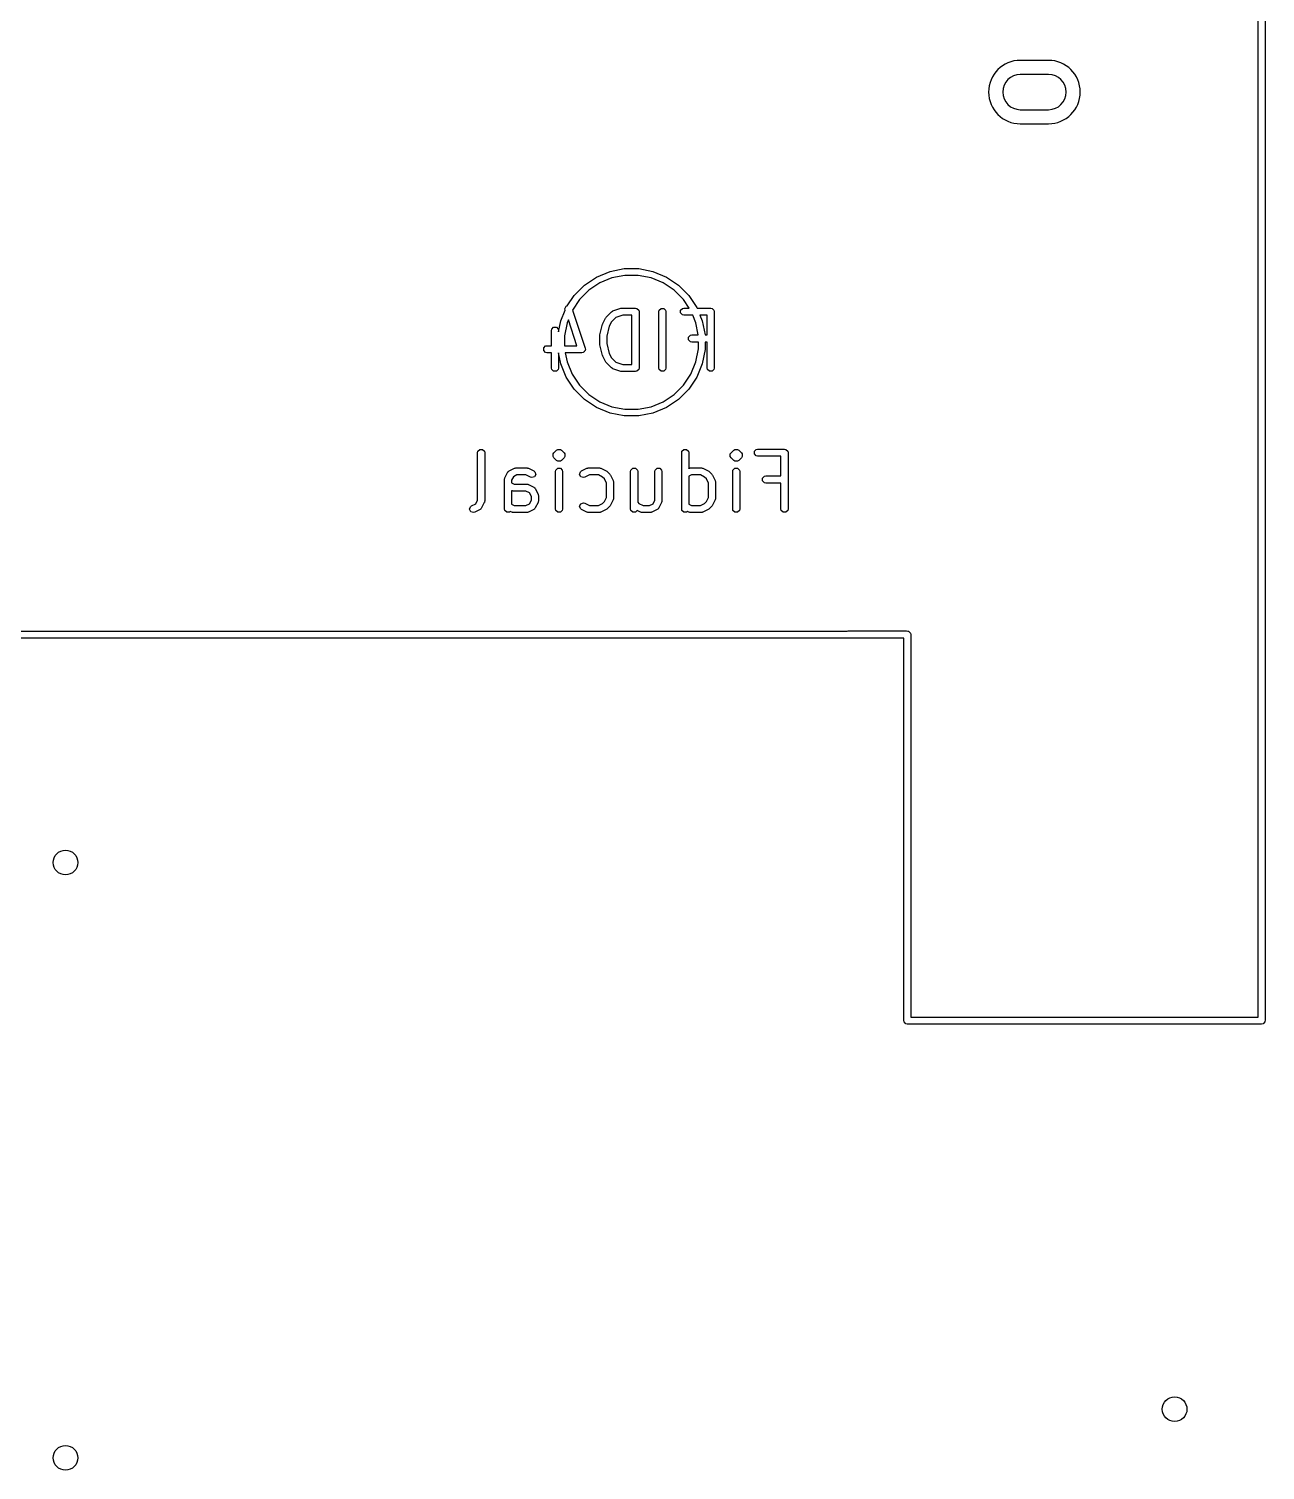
# Model space of a CAD drawing. Header units: inches. Extents: x 0.38 to 5.39, y 0.07 to 3.28.
# Drawn here: x 4.55 to 5.241, y 0.256 to 1.061 of the extents above; entities that cross this region are included whole.
import ezdxf

# ---------------------------------------------------------------- set-up
doc = ezdxf.new("R2010")
doc.units = ezdxf.units.IN
doc.header["$MEASUREMENT"] = 0
doc.layers.add('BLACK', color=250, linetype='CONTINUOUS')

msp = doc.modelspace()

# ---------------------------------------------------------------- linework, layer by layer
at = {"layer": 'BLACK', "linetype": 'CONTINUOUS'}
for p, q in [((5.23665, 0.50903), (5.23665, 1.86047)), ((5.24059, 1.86244), (5.24059, 0.50731)), ((5.11953, 1.04335), (5.10378, 1.04335)), ((5.11953, 1.03547), (5.10378, 1.03547)), ((5.10378, 1.01579), (5.11953, 1.01579)), ((5.10378, 1.00791), (5.11953, 1.00791)), ((4.87454, 0.92542), (4.88249, 0.927)), ((4.88249, 0.927), (4.8906, 0.927)), ((4.8906, 0.927), (4.89854, 0.92542)), ((4.85459, 0.91208), (4.86032, 0.91781)), ((4.86032, 0.91781), (4.86706, 0.92232)), ((4.86883, 0.919), (4.8627, 0.91491)), ((4.86706, 0.92232), (4.87454, 0.92542)), ((4.87563, 0.92182), (4.86883, 0.919)), ((4.88286, 0.92326), (4.87563, 0.92182)), ((4.89023, 0.92326), (4.88286, 0.92326)), ((4.89745, 0.92182), (4.89023, 0.92326)), ((4.90426, 0.919), (4.89745, 0.92182)), ((4.89854, 0.92542), (4.90603, 0.92232)), ((4.91039, 0.91491), (4.90426, 0.919)), ((4.90603, 0.92232), (4.91277, 0.91781)), ((4.91277, 0.91781), (4.9185, 0.91208)), ((4.85065, 0.90619), (4.85459, 0.91208)), ((4.85749, 0.9097), (4.85358, 0.90385)), ((4.8627, 0.91491), (4.85749, 0.9097)), ((4.91559, 0.9097), (4.91039, 0.91491)), ((4.91876, 0.90496), (4.91559, 0.9097)), ((4.9185, 0.91208), (4.923, 0.90535)), ((4.84698, 0.89786), (4.84945, 0.90381)), ((4.84933, 0.90463), (4.85001, 0.90598)), ((4.84943, 0.90387), (4.84933, 0.90463)), ((4.84945, 0.90381), (4.84943, 0.90387)), ((4.85001, 0.90598), (4.85065, 0.90619)), ((4.85358, 0.90385), (4.86066, 0.88261)), ((4.8724, 0.89988), (4.8754, 0.90288)), ((4.8754, 0.90288), (4.87548, 0.90294)), ((4.87548, 0.90294), (4.8755, 0.90298)), ((4.8755, 0.90298), (4.87578, 0.90313)), ((4.87578, 0.90313), (4.87604, 0.90331)), ((4.87604, 0.90331), (4.87609, 0.90331)), ((4.87609, 0.90331), (4.87617, 0.90336)), ((4.87617, 0.90336), (4.88067, 0.90486)), ((4.88067, 0.90486), (4.88098, 0.9049)), ((4.88098, 0.9049), (4.88129, 0.90496)), ((4.88129, 0.90496), (4.88879, 0.90496)), ((4.88879, 0.90496), (4.88955, 0.90481)), ((4.88955, 0.90481), (4.89061, 0.90374)), ((4.89061, 0.90374), (4.89076, 0.90299)), ((4.89076, 0.90299), (4.89076, 0.87149)), ((4.90182, 0.90299), (4.90197, 0.90374)), ((4.90182, 0.87149), (4.90182, 0.90299)), ((4.90197, 0.90374), (4.90304, 0.90481)), ((4.90304, 0.90481), (4.90454, 0.90481)), ((4.90454, 0.90481), (4.90561, 0.90374)), ((4.90561, 0.90374), (4.90576, 0.90299)), ((4.90576, 0.90299), (4.90576, 0.87149)), ((4.91397, 0.90374), (4.91504, 0.90481)), ((4.91397, 0.90224), (4.91397, 0.90374)), ((4.91504, 0.90117), (4.91397, 0.90224)), ((4.91504, 0.90481), (4.91579, 0.90496)), ((4.91579, 0.90496), (4.91876, 0.90496)), ((4.923, 0.90535), (4.92316, 0.90496)), ((4.92316, 0.90496), (4.93079, 0.90496)), ((4.93079, 0.90496), (4.93154, 0.90481)), ((4.93154, 0.90481), (4.93261, 0.90374)), ((4.93261, 0.90374), (4.93276, 0.90299)), ((4.93276, 0.90299), (4.93276, 0.87149)), ((4.84198, 0.89324), (4.84305, 0.89431)), ((4.84305, 0.89431), (4.84455, 0.89431)), ((4.84455, 0.89431), (4.84562, 0.89324)), ((4.84577, 0.89174), (4.84698, 0.89786)), ((4.85058, 0.89677), (4.84914, 0.88954)), ((4.85125, 0.8984), (4.85058, 0.89677)), ((4.85607, 0.88396), (4.85125, 0.8984)), ((4.86889, 0.88997), (4.87039, 0.89597)), ((4.87039, 0.89597), (4.87048, 0.89616)), ((4.87048, 0.89616), (4.87053, 0.89637)), ((4.87053, 0.89637), (4.87203, 0.89937)), ((4.87203, 0.89937), (4.87223, 0.89962)), ((4.87223, 0.89962), (4.8724, 0.89988)), ((4.87415, 0.8948), (4.87276, 0.88925)), ((4.87541, 0.89732), (4.87415, 0.8948)), ((4.87786, 0.89977), (4.87541, 0.89732)), ((4.88161, 0.90102), (4.87786, 0.89977)), ((4.88682, 0.90102), (4.88161, 0.90102)), ((4.88682, 0.87346), (4.88682, 0.90102)), ((4.91579, 0.90102), (4.91504, 0.90117)), ((4.92075, 0.90102), (4.91579, 0.90102)), ((4.92251, 0.89677), (4.92075, 0.90102)), ((4.92386, 0.88996), (4.92251, 0.89677)), ((4.92882, 0.90102), (4.92479, 0.90102)), ((4.92479, 0.90102), (4.9261, 0.89786)), ((4.9261, 0.89786), (4.92767, 0.88996)), ((4.92882, 0.88996), (4.92882, 0.90102)), ((4.84183, 0.89249), (4.84198, 0.89324)), ((4.84183, 0.88396), (4.84183, 0.89249)), ((4.84562, 0.89324), (4.84577, 0.89249)), ((4.84577, 0.89249), (4.84577, 0.89174)), ((4.84914, 0.88954), (4.84914, 0.88396)), ((4.86883, 0.88949), (4.86887, 0.88973)), ((4.86883, 0.88499), (4.86883, 0.88949)), ((4.86887, 0.88973), (4.86889, 0.88997)), ((4.87276, 0.88925), (4.87276, 0.88523)), ((4.91847, 0.88874), (4.91954, 0.88981)), ((4.91847, 0.88724), (4.91847, 0.88874)), ((4.91954, 0.88617), (4.91847, 0.88724)), ((4.91954, 0.88981), (4.92029, 0.88996)), ((4.92029, 0.88602), (4.91954, 0.88617)), ((4.92029, 0.88996), (4.92386, 0.88996)), ((4.92394, 0.88602), (4.92029, 0.88602)), ((4.92394, 0.88217), (4.92394, 0.88602)), ((4.92767, 0.88996), (4.92882, 0.88996)), ((4.92882, 0.88602), (4.92768, 0.88602)), ((4.92768, 0.88602), (4.92768, 0.88181)), ((4.92882, 0.87149), (4.92882, 0.88602)), ((4.83748, 0.88274), (4.83855, 0.88381)), ((4.83748, 0.88124), (4.83748, 0.88274)), ((4.83855, 0.88017), (4.83748, 0.88124)), ((4.83855, 0.88381), (4.8393, 0.88396)), ((4.8393, 0.88002), (4.83855, 0.88017)), ((4.8393, 0.88396), (4.84183, 0.88396)), ((4.84183, 0.88002), (4.8393, 0.88002)), ((4.84183, 0.87149), (4.84183, 0.88002)), ((4.84698, 0.87386), (4.84577, 0.87998)), ((4.84577, 0.87998), (4.84577, 0.87149)), ((4.84914, 0.88396), (4.85607, 0.88396)), ((4.8588, 0.88002), (4.84957, 0.88002)), ((4.84957, 0.88002), (4.85058, 0.87495)), ((4.85955, 0.88017), (4.8588, 0.88002)), ((4.85978, 0.8804), (4.85955, 0.88017)), ((4.86009, 0.8805), (4.85978, 0.8804)), ((4.86029, 0.88091), (4.86009, 0.8805)), ((4.86062, 0.88124), (4.86029, 0.88091)), ((4.86076, 0.88185), (4.86062, 0.88156)), ((4.86062, 0.88156), (4.86062, 0.88124)), ((4.86066, 0.88261), (4.86076, 0.88185)), ((4.86887, 0.88475), (4.86883, 0.88499)), ((4.86889, 0.88451), (4.86887, 0.88475)), ((4.87039, 0.87851), (4.86889, 0.88451)), ((4.87048, 0.87832), (4.87039, 0.87851)), ((4.87053, 0.87811), (4.87048, 0.87832)), ((4.87203, 0.87511), (4.87053, 0.87811)), ((4.87276, 0.88523), (4.87415, 0.87968)), ((4.87415, 0.87968), (4.87541, 0.87716)), ((4.92251, 0.87495), (4.92394, 0.88217)), ((4.92768, 0.88181), (4.9261, 0.87386)), ((4.84198, 0.87074), (4.84183, 0.87149)), ((4.84305, 0.86967), (4.84198, 0.87074)), ((4.84455, 0.86967), (4.84305, 0.86967)), ((4.84562, 0.87074), (4.84455, 0.86967)), ((4.84577, 0.87149), (4.84562, 0.87074)), ((4.85009, 0.86637), (4.84698, 0.87386)), ((4.85058, 0.87495), (4.8534, 0.86814)), ((4.87223, 0.87486), (4.87203, 0.87511)), ((4.8724, 0.8746), (4.87223, 0.87486)), ((4.8754, 0.8716), (4.8724, 0.8746)), ((4.87548, 0.87155), (4.8754, 0.8716)), ((4.87541, 0.87716), (4.87786, 0.87471)), ((4.8755, 0.8715), (4.87548, 0.87155)), ((4.87578, 0.87135), (4.8755, 0.8715)), ((4.87604, 0.87117), (4.87578, 0.87135)), ((4.87609, 0.87117), (4.87604, 0.87117)), ((4.87617, 0.87112), (4.87609, 0.87117)), ((4.88067, 0.86962), (4.87617, 0.87112)), ((4.87786, 0.87471), (4.88161, 0.87346)), ((4.88098, 0.86959), (4.88067, 0.86962)), ((4.88129, 0.86952), (4.88098, 0.86959)), ((4.88879, 0.86952), (4.88129, 0.86952)), ((4.88161, 0.87346), (4.88682, 0.87346)), ((4.88955, 0.86967), (4.88879, 0.86952)), ((4.89061, 0.87074), (4.88955, 0.86967)), ((4.89076, 0.87149), (4.89061, 0.87074)), ((4.90197, 0.87074), (4.90182, 0.87149)), ((4.90304, 0.86967), (4.90197, 0.87074)), ((4.90454, 0.86967), (4.90304, 0.86967)), ((4.90561, 0.87074), (4.90454, 0.86967)), ((4.90576, 0.87149), (4.90561, 0.87074)), ((4.91969, 0.86814), (4.92251, 0.87495)), ((4.9261, 0.87386), (4.923, 0.86637)), ((4.92897, 0.87074), (4.92882, 0.87149)), ((4.93003, 0.86967), (4.92897, 0.87074)), ((4.93154, 0.86967), (4.93003, 0.86967)), ((4.93261, 0.87074), (4.93154, 0.86967)), ((4.93276, 0.87149), (4.93261, 0.87074)), ((4.85459, 0.85963), (4.85009, 0.86637)), ((4.8534, 0.86814), (4.85749, 0.86202)), ((4.85749, 0.86202), (4.8627, 0.85681)), ((4.91039, 0.85681), (4.91559, 0.86202)), ((4.91559, 0.86202), (4.91969, 0.86814)), ((4.923, 0.86637), (4.9185, 0.85963)), ((4.86032, 0.8539), (4.85459, 0.85963)), ((4.86706, 0.8494), (4.86032, 0.8539)), ((4.8627, 0.85681), (4.86883, 0.85271)), ((4.90426, 0.85271), (4.91039, 0.85681)), ((4.91277, 0.8539), (4.90603, 0.8494)), ((4.9185, 0.85963), (4.91277, 0.8539)), ((4.87454, 0.8463), (4.86706, 0.8494)), ((4.86883, 0.85271), (4.87563, 0.84989)), ((4.88249, 0.84472), (4.87454, 0.8463)), ((4.87563, 0.84989), (4.88286, 0.84846)), ((4.88286, 0.84846), (4.89023, 0.84846)), ((4.89023, 0.84846), (4.89745, 0.84989)), ((4.89854, 0.8463), (4.8906, 0.84472)), ((4.89745, 0.84989), (4.90426, 0.85271)), ((4.90603, 0.8494), (4.89854, 0.8463)), ((4.8906, 0.84472), (4.88249, 0.84472)), ((4.80059, 0.82425), (4.80074, 0.825)), ((4.80059, 0.79772), (4.80059, 0.82425)), ((4.80074, 0.825), (4.8018, 0.82607)), ((4.8018, 0.82607), (4.80331, 0.82607)), ((4.80331, 0.82607), (4.80437, 0.825)), ((4.80437, 0.825), (4.80452, 0.82425)), ((4.80452, 0.82425), (4.80452, 0.79725)), ((4.84273, 0.8235), (4.84316, 0.82414)), ((4.84273, 0.822), (4.84273, 0.8235)), ((4.84273, 0.8235), (4.84273, 0.8235)), ((4.84316, 0.82136), (4.84273, 0.822)), ((4.84316, 0.82414), (4.84466, 0.82564)), ((4.84466, 0.81986), (4.84316, 0.82136)), ((4.84466, 0.82564), (4.8453, 0.82607)), ((4.8453, 0.82607), (4.8468, 0.82607)), ((4.8468, 0.82607), (4.84744, 0.82564)), ((4.84744, 0.82564), (4.84894, 0.82414)), ((4.84894, 0.82136), (4.84744, 0.81986)), ((4.84894, 0.82414), (4.84937, 0.8235)), ((4.84937, 0.822), (4.84894, 0.82136)), ((4.84937, 0.8235), (4.84937, 0.8235)), ((4.84937, 0.8235), (4.84937, 0.82275)), ((4.84937, 0.82275), (4.84937, 0.822)), ((4.84937, 0.822), (4.84937, 0.822)), ((4.91457, 0.82425), (4.91472, 0.825)), ((4.91457, 0.79275), (4.91457, 0.82425)), ((4.91472, 0.825), (4.91579, 0.82607)), ((4.91579, 0.82607), (4.91729, 0.82607)), ((4.91729, 0.82607), (4.91836, 0.825)), ((4.91836, 0.825), (4.91851, 0.82425)), ((4.91851, 0.82425), (4.91851, 0.81543)), ((4.94172, 0.8235), (4.94214, 0.82414)), ((4.94172, 0.822), (4.94172, 0.8235)), ((4.94172, 0.8235), (4.94172, 0.8235)), ((4.94214, 0.82136), (4.94172, 0.822)), ((4.94214, 0.82414), (4.94364, 0.82564)), ((4.94364, 0.81986), (4.94214, 0.82136)), ((4.94364, 0.82564), (4.94428, 0.82607)), ((4.94428, 0.82607), (4.94579, 0.82607)), ((4.94579, 0.82607), (4.94643, 0.82564)), ((4.94643, 0.82564), (4.94793, 0.82414)), ((4.94793, 0.82136), (4.94643, 0.81986)), ((4.94793, 0.82414), (4.94835, 0.8235)), ((4.94835, 0.822), (4.94793, 0.82136)), ((4.94835, 0.8235), (4.94835, 0.8235)), ((4.94835, 0.8235), (4.94835, 0.82275)), ((4.94835, 0.82275), (4.94835, 0.822)), ((4.94835, 0.822), (4.94835, 0.822)), ((4.95522, 0.825), (4.95628, 0.82607)), ((4.95522, 0.82349), (4.95522, 0.825)), ((4.95628, 0.82243), (4.95522, 0.82349)), ((4.95628, 0.82607), (4.95703, 0.82622)), ((4.95703, 0.82228), (4.95628, 0.82243)), ((4.95703, 0.82622), (4.97203, 0.82622)), ((4.97006, 0.82228), (4.95703, 0.82228)), ((4.97006, 0.81122), (4.97006, 0.82228)), ((4.97203, 0.82622), (4.97279, 0.82607)), ((4.97279, 0.82607), (4.97385, 0.825)), ((4.97385, 0.825), (4.974, 0.82425)), ((4.974, 0.82425), (4.974, 0.79275)), ((4.81579, 0.81013), (4.81729, 0.81313)), ((4.81729, 0.81313), (4.81753, 0.81344)), ((4.81753, 0.81344), (4.81756, 0.81354)), ((4.81756, 0.81354), (4.81768, 0.81363)), ((4.81768, 0.81363), (4.81776, 0.81374)), ((4.81776, 0.81374), (4.81786, 0.81377)), ((4.81786, 0.81377), (4.81817, 0.81401)), ((4.81817, 0.81401), (4.82117, 0.81551)), ((4.82117, 0.81551), (4.82127, 0.81554)), ((4.82127, 0.81554), (4.8213, 0.81557)), ((4.8213, 0.81557), (4.82161, 0.81563)), ((4.82161, 0.81563), (4.82191, 0.81571)), ((4.82191, 0.81571), (4.82195, 0.8157)), ((4.82195, 0.8157), (4.82205, 0.81572)), ((4.82205, 0.81572), (4.82805, 0.81572)), ((4.82805, 0.81572), (4.82815, 0.8157)), ((4.82815, 0.8157), (4.82819, 0.81571)), ((4.82819, 0.81571), (4.82849, 0.81563)), ((4.82849, 0.81563), (4.8288, 0.81557)), ((4.8288, 0.81557), (4.82884, 0.81554)), ((4.82884, 0.81554), (4.82893, 0.81551)), ((4.82893, 0.81551), (4.83193, 0.81401)), ((4.83193, 0.81401), (4.83254, 0.81354)), ((4.83254, 0.81354), (4.83301, 0.81211)), ((4.84408, 0.81375), (4.84423, 0.8145)), ((4.84408, 0.79275), (4.84408, 0.81375)), ((4.84423, 0.8145), (4.8453, 0.81557)), ((4.8453, 0.81943), (4.84466, 0.81986)), ((4.8468, 0.81943), (4.8453, 0.81943)), ((4.8453, 0.81943), (4.8453, 0.81943)), ((4.8453, 0.81557), (4.8468, 0.81557)), ((4.84744, 0.81986), (4.8468, 0.81943)), ((4.8468, 0.81557), (4.84787, 0.8145)), ((4.84787, 0.8145), (4.84802, 0.81375)), ((4.84802, 0.81375), (4.84802, 0.79275)), ((4.85758, 0.81211), (4.85806, 0.81354)), ((4.85806, 0.81354), (4.85867, 0.81401)), ((4.85867, 0.81401), (4.86167, 0.81551)), ((4.86167, 0.81551), (4.86176, 0.81554)), ((4.86176, 0.81554), (4.86179, 0.81557)), ((4.86179, 0.81557), (4.8621, 0.81563)), ((4.8621, 0.81563), (4.86241, 0.81571)), ((4.86241, 0.81571), (4.86245, 0.8157)), ((4.86245, 0.8157), (4.86255, 0.81572)), ((4.86255, 0.81572), (4.86855, 0.81572)), ((4.86855, 0.81572), (4.86864, 0.8157)), ((4.86864, 0.8157), (4.86869, 0.81571)), ((4.86869, 0.81571), (4.86899, 0.81563)), ((4.86899, 0.81563), (4.8693, 0.81557)), ((4.8693, 0.81557), (4.86933, 0.81554)), ((4.86933, 0.81554), (4.86943, 0.81551)), ((4.86943, 0.81551), (4.87243, 0.81401)), ((4.87243, 0.81401), (4.87267, 0.81382)), ((4.87267, 0.81382), (4.87294, 0.81364)), ((4.87294, 0.81364), (4.87444, 0.81214)), ((4.88607, 0.81375), (4.88622, 0.8145)), ((4.88607, 0.79275), (4.88607, 0.81375)), ((4.88622, 0.8145), (4.88729, 0.81557)), ((4.88729, 0.81557), (4.8888, 0.81557)), ((4.8888, 0.81557), (4.88986, 0.8145)), ((4.88986, 0.8145), (4.89001, 0.81375)), ((4.89001, 0.81375), (4.89001, 0.79657)), ((4.89957, 0.81375), (4.89972, 0.8145)), ((4.89957, 0.79772), (4.89957, 0.81375)), ((4.89972, 0.8145), (4.90079, 0.81557)), ((4.90079, 0.81557), (4.90229, 0.81557)), ((4.90229, 0.81557), (4.90336, 0.8145)), ((4.90336, 0.8145), (4.90351, 0.81375)), ((4.90351, 0.81375), (4.90351, 0.79725)), ((4.91851, 0.81543), (4.91866, 0.81551)), ((4.91866, 0.81551), (4.91875, 0.81554)), ((4.91875, 0.81554), (4.91879, 0.81557)), ((4.91879, 0.81557), (4.9191, 0.81563)), ((4.9191, 0.81563), (4.9194, 0.81571)), ((4.9194, 0.81571), (4.91944, 0.8157)), ((4.91944, 0.8157), (4.91954, 0.81572)), ((4.91954, 0.81572), (4.92554, 0.81572)), ((4.92554, 0.81572), (4.92564, 0.8157)), ((4.92564, 0.8157), (4.92568, 0.81571)), ((4.92568, 0.81571), (4.92598, 0.81563)), ((4.92598, 0.81563), (4.92629, 0.81557)), ((4.92629, 0.81557), (4.92632, 0.81554)), ((4.92632, 0.81554), (4.92642, 0.81551)), ((4.92642, 0.81551), (4.92942, 0.81401)), ((4.92942, 0.81401), (4.92967, 0.81382)), ((4.92967, 0.81382), (4.92993, 0.81364)), ((4.92993, 0.81364), (4.93143, 0.81214)), ((4.94307, 0.81375), (4.94322, 0.8145)), ((4.94307, 0.79275), (4.94307, 0.81375)), ((4.94322, 0.8145), (4.94428, 0.81557)), ((4.94428, 0.81943), (4.94364, 0.81986)), ((4.94579, 0.81943), (4.94428, 0.81943)), ((4.94428, 0.81943), (4.94428, 0.81943)), ((4.94428, 0.81557), (4.94579, 0.81557)), ((4.94643, 0.81986), (4.94579, 0.81943)), ((4.94579, 0.81557), (4.94685, 0.8145)), ((4.94685, 0.8145), (4.947, 0.81375)), ((4.947, 0.81375), (4.947, 0.79275)), ((4.81558, 0.80925), (4.8156, 0.80935)), ((4.81558, 0.79275), (4.81558, 0.80925)), ((4.81559, 0.80939), (4.81567, 0.80969)), ((4.8156, 0.80935), (4.81559, 0.80939)), ((4.81567, 0.80969), (4.81573, 0.81)), ((4.81573, 0.81), (4.81577, 0.81004)), ((4.81577, 0.81004), (4.81579, 0.81013)), ((4.82052, 0.81078), (4.81952, 0.80879)), ((4.81952, 0.80879), (4.81952, 0.80747)), ((4.81952, 0.80747), (4.82102, 0.80672)), ((4.82252, 0.81178), (4.82052, 0.81078)), ((4.82102, 0.80672), (4.82805, 0.80672)), ((4.82759, 0.81178), (4.82252, 0.81178)), ((4.83017, 0.81049), (4.82759, 0.81178)), ((4.82805, 0.80672), (4.82815, 0.8067)), ((4.82815, 0.8067), (4.82819, 0.80671)), ((4.82819, 0.80671), (4.82849, 0.80663)), ((4.82849, 0.80663), (4.8288, 0.80657)), ((4.8288, 0.80657), (4.82884, 0.80654)), ((4.82884, 0.80654), (4.82893, 0.80651)), ((4.82893, 0.80651), (4.83193, 0.80501)), ((4.83091, 0.81029), (4.83017, 0.81049)), ((4.83234, 0.81076), (4.83091, 0.81029)), ((4.83193, 0.80501), (4.83224, 0.80477)), ((4.83301, 0.81211), (4.83234, 0.81076)), ((4.85826, 0.81076), (4.85758, 0.81211)), ((4.85969, 0.81029), (4.85826, 0.81076)), ((4.86043, 0.81049), (4.85969, 0.81029)), ((4.86301, 0.81178), (4.86043, 0.81049)), ((4.86808, 0.81178), (4.86301, 0.81178)), ((4.87038, 0.81063), (4.86808, 0.81178)), ((4.87143, 0.80958), (4.87038, 0.81063)), ((4.87258, 0.80729), (4.87143, 0.80958)), ((4.87258, 0.79922), (4.87258, 0.80729)), ((4.87444, 0.81214), (4.87461, 0.81188)), ((4.87461, 0.81188), (4.87481, 0.81163)), ((4.87481, 0.81163), (4.87631, 0.80863)), ((4.87631, 0.80863), (4.87633, 0.80854)), ((4.87633, 0.80854), (4.87636, 0.8085)), ((4.87636, 0.8085), (4.87643, 0.80819)), ((4.87643, 0.80819), (4.87651, 0.80789)), ((4.87651, 0.80789), (4.87649, 0.80785)), ((4.87649, 0.80785), (4.87651, 0.80775)), ((4.87651, 0.80775), (4.87651, 0.79875)), ((4.92, 0.81178), (4.91851, 0.81103)), ((4.91851, 0.81103), (4.91851, 0.79547)), ((4.92507, 0.81178), (4.92, 0.81178)), ((4.92737, 0.81063), (4.92507, 0.81178)), ((4.92842, 0.80958), (4.92737, 0.81063)), ((4.92957, 0.80729), (4.92842, 0.80958)), ((4.92957, 0.79922), (4.92957, 0.80729)), ((4.93143, 0.81214), (4.93161, 0.81188)), ((4.93161, 0.81188), (4.9318, 0.81163)), ((4.9318, 0.81163), (4.9333, 0.80863)), ((4.9333, 0.80863), (4.93332, 0.80854)), ((4.93332, 0.80854), (4.93336, 0.8085)), ((4.93336, 0.8085), (4.93342, 0.80819)), ((4.93342, 0.80819), (4.9335, 0.80789)), ((4.9335, 0.80789), (4.93349, 0.80785)), ((4.93349, 0.80785), (4.93351, 0.80775)), ((4.93351, 0.80775), (4.93351, 0.79875)), ((4.95972, 0.81), (4.96078, 0.81107)), ((4.95972, 0.8085), (4.95972, 0.81)), ((4.96078, 0.80743), (4.95972, 0.8085)), ((4.96078, 0.81107), (4.96153, 0.81122)), ((4.96153, 0.80728), (4.96078, 0.80743)), ((4.96153, 0.81122), (4.97006, 0.81122)), ((4.97006, 0.80728), (4.96153, 0.80728)), ((4.97006, 0.79275), (4.97006, 0.80728)), ((4.79959, 0.79572), (4.80059, 0.79772)), ((4.80452, 0.79711), (4.80443, 0.79681)), ((4.80452, 0.79725), (4.8045, 0.79715)), ((4.8045, 0.79715), (4.80452, 0.79711)), ((4.81967, 0.80299), (4.81952, 0.80307)), ((4.81952, 0.80307), (4.81952, 0.79547)), ((4.81977, 0.80296), (4.81967, 0.80299)), ((4.8198, 0.80293), (4.81977, 0.80296)), ((4.82011, 0.80287), (4.8198, 0.80293)), ((4.82041, 0.80279), (4.82011, 0.80287)), ((4.82045, 0.8028), (4.82041, 0.80279)), ((4.82055, 0.80278), (4.82045, 0.8028)), ((4.82759, 0.80278), (4.82055, 0.80278)), ((4.82958, 0.80178), (4.82759, 0.80278)), ((4.83058, 0.79979), (4.82958, 0.80178)), ((4.82958, 0.79572), (4.83058, 0.79772)), ((4.83058, 0.79772), (4.83058, 0.79979)), ((4.83224, 0.80477), (4.83234, 0.80474)), ((4.83234, 0.80474), (4.83243, 0.80463)), ((4.83243, 0.80463), (4.83254, 0.80454)), ((4.83254, 0.80454), (4.83257, 0.80444)), ((4.83257, 0.80444), (4.83281, 0.80413)), ((4.83281, 0.80413), (4.83431, 0.80113)), ((4.83431, 0.80113), (4.83434, 0.80104)), ((4.83434, 0.80104), (4.83437, 0.801)), ((4.83437, 0.801), (4.83443, 0.8007)), ((4.83443, 0.8007), (4.83451, 0.80039)), ((4.83451, 0.79711), (4.83443, 0.79681)), ((4.83451, 0.80039), (4.8345, 0.80035)), ((4.8345, 0.80035), (4.83452, 0.80025)), ((4.83452, 0.79725), (4.8345, 0.79715)), ((4.8345, 0.79715), (4.83451, 0.79711)), ((4.83452, 0.80025), (4.83452, 0.79725)), ((4.87143, 0.79692), (4.87258, 0.79922)), ((4.87631, 0.79787), (4.87481, 0.79487)), ((4.87633, 0.79797), (4.87631, 0.79787)), ((4.87636, 0.798), (4.87633, 0.79797)), ((4.87643, 0.79831), (4.87636, 0.798)), ((4.87651, 0.79861), (4.87643, 0.79831)), ((4.87651, 0.79875), (4.87649, 0.79865)), ((4.87649, 0.79865), (4.87651, 0.79861)), ((4.89857, 0.79572), (4.89957, 0.79772)), ((4.9035, 0.79711), (4.90342, 0.79681)), ((4.90351, 0.79725), (4.90349, 0.79715)), ((4.90349, 0.79715), (4.9035, 0.79711)), ((4.92842, 0.79692), (4.92957, 0.79922)), ((4.9333, 0.79787), (4.9318, 0.79487)), ((4.93332, 0.79797), (4.9333, 0.79787)), ((4.93336, 0.798), (4.93332, 0.79797)), ((4.93342, 0.79831), (4.93336, 0.798)), ((4.9335, 0.79861), (4.93342, 0.79831)), ((4.93351, 0.79875), (4.93349, 0.79865)), ((4.93349, 0.79865), (4.9335, 0.79861)), ((4.79609, 0.79261), (4.79657, 0.79404)), ((4.79676, 0.79127), (4.79609, 0.79261)), ((4.79657, 0.79404), (4.79717, 0.79451)), ((4.79819, 0.79079), (4.79676, 0.79127)), ((4.79717, 0.79451), (4.79959, 0.79572)), ((4.79893, 0.79099), (4.79819, 0.79079)), ((4.80193, 0.79249), (4.79893, 0.79099)), ((4.80224, 0.79273), (4.80193, 0.79249)), ((4.80234, 0.79276), (4.80224, 0.79273)), ((4.80243, 0.79288), (4.80234, 0.79276)), ((4.80254, 0.79296), (4.80243, 0.79288)), ((4.80257, 0.79306), (4.80254, 0.79296)), ((4.80281, 0.79337), (4.80257, 0.79306)), ((4.80431, 0.79637), (4.80281, 0.79337)), ((4.80434, 0.79647), (4.80431, 0.79637)), ((4.80437, 0.7965), (4.80434, 0.79647)), ((4.80443, 0.79681), (4.80437, 0.7965)), ((4.81573, 0.792), (4.81558, 0.79275)), ((4.8168, 0.79093), (4.81573, 0.792)), ((4.81831, 0.79093), (4.8168, 0.79093)), ((4.8188, 0.79143), (4.81831, 0.79093)), ((4.81967, 0.79099), (4.8188, 0.79143)), ((4.81952, 0.79547), (4.82102, 0.79472)), ((4.81977, 0.79097), (4.81967, 0.79099)), ((4.8198, 0.79093), (4.81977, 0.79097)), ((4.82011, 0.79087), (4.8198, 0.79093)), ((4.82041, 0.79079), (4.82011, 0.79087)), ((4.82045, 0.7908), (4.82041, 0.79079)), ((4.82055, 0.79078), (4.82045, 0.7908)), ((4.82805, 0.79078), (4.82055, 0.79078)), ((4.82102, 0.79472), (4.82759, 0.79472)), ((4.82759, 0.79472), (4.82958, 0.79572)), ((4.82815, 0.7908), (4.82805, 0.79078)), ((4.82819, 0.79079), (4.82815, 0.7908)), ((4.82849, 0.79087), (4.82819, 0.79079)), ((4.8288, 0.79093), (4.82849, 0.79087)), ((4.82884, 0.79097), (4.8288, 0.79093)), ((4.82893, 0.79099), (4.82884, 0.79097)), ((4.83193, 0.79249), (4.82893, 0.79099)), ((4.83224, 0.79273), (4.83193, 0.79249)), ((4.83234, 0.79276), (4.83224, 0.79273)), ((4.83243, 0.79288), (4.83234, 0.79276)), ((4.83254, 0.79296), (4.83243, 0.79288)), ((4.83257, 0.79306), (4.83254, 0.79296)), ((4.83281, 0.79337), (4.83257, 0.79306)), ((4.83431, 0.79637), (4.83281, 0.79337)), ((4.83434, 0.79647), (4.83431, 0.79637)), ((4.83437, 0.7965), (4.83434, 0.79647)), ((4.83443, 0.79681), (4.83437, 0.7965)), ((4.84423, 0.792), (4.84408, 0.79275)), ((4.8453, 0.79093), (4.84423, 0.792)), ((4.8468, 0.79093), (4.8453, 0.79093)), ((4.84787, 0.792), (4.8468, 0.79093)), ((4.84802, 0.79275), (4.84787, 0.792)), ((4.85758, 0.79439), (4.85826, 0.79574)), ((4.85806, 0.79296), (4.85758, 0.79439)), ((4.85867, 0.79249), (4.85806, 0.79296)), ((4.85826, 0.79574), (4.85969, 0.79622)), ((4.86167, 0.79099), (4.85867, 0.79249)), ((4.85969, 0.79622), (4.86043, 0.79601)), ((4.86043, 0.79601), (4.86301, 0.79472)), ((4.86176, 0.79097), (4.86167, 0.79099)), ((4.86179, 0.79093), (4.86176, 0.79097)), ((4.8621, 0.79087), (4.86179, 0.79093)), ((4.86241, 0.79079), (4.8621, 0.79087)), ((4.86245, 0.7908), (4.86241, 0.79079)), ((4.86255, 0.79078), (4.86245, 0.7908)), ((4.86855, 0.79078), (4.86255, 0.79078)), ((4.86301, 0.79472), (4.86808, 0.79472)), ((4.86808, 0.79472), (4.87038, 0.79587)), ((4.86864, 0.7908), (4.86855, 0.79078)), ((4.86869, 0.79079), (4.86864, 0.7908)), ((4.86899, 0.79087), (4.86869, 0.79079)), ((4.8693, 0.79093), (4.86899, 0.79087)), ((4.86933, 0.79097), (4.8693, 0.79093)), ((4.86943, 0.79099), (4.86933, 0.79097)), ((4.87243, 0.79249), (4.86943, 0.79099)), ((4.87038, 0.79587), (4.87143, 0.79692)), ((4.87267, 0.79268), (4.87243, 0.79249)), ((4.87294, 0.79286), (4.87267, 0.79268)), ((4.87444, 0.79436), (4.87294, 0.79286)), ((4.87461, 0.79462), (4.87444, 0.79436)), ((4.87481, 0.79487), (4.87461, 0.79462)), ((4.88622, 0.792), (4.88607, 0.79275)), ((4.88729, 0.79093), (4.88622, 0.792)), ((4.8888, 0.79093), (4.88729, 0.79093)), ((4.88979, 0.79193), (4.8888, 0.79093)), ((4.89166, 0.79099), (4.88979, 0.79193)), ((4.89001, 0.79657), (4.89071, 0.79587)), ((4.89071, 0.79587), (4.89301, 0.79472)), ((4.89176, 0.79097), (4.89166, 0.79099)), ((4.89179, 0.79093), (4.89176, 0.79097)), ((4.8921, 0.79087), (4.89179, 0.79093)), ((4.8924, 0.79079), (4.8921, 0.79087)), ((4.89245, 0.7908), (4.8924, 0.79079)), ((4.89254, 0.79078), (4.89245, 0.7908)), ((4.89704, 0.79078), (4.89254, 0.79078)), ((4.89301, 0.79472), (4.89658, 0.79472)), ((4.89658, 0.79472), (4.89857, 0.79572)), ((4.89714, 0.7908), (4.89704, 0.79078)), ((4.89718, 0.79079), (4.89714, 0.7908)), ((4.89749, 0.79087), (4.89718, 0.79079)), ((4.8978, 0.79093), (4.89749, 0.79087)), ((4.89783, 0.79097), (4.8978, 0.79093)), ((4.89792, 0.79099), (4.89783, 0.79097)), ((4.90092, 0.79249), (4.89792, 0.79099)), ((4.90123, 0.79273), (4.90092, 0.79249)), ((4.90133, 0.79276), (4.90123, 0.79273)), ((4.90142, 0.79288), (4.90133, 0.79276)), ((4.90153, 0.79296), (4.90142, 0.79288)), ((4.90156, 0.79306), (4.90153, 0.79296)), ((4.9018, 0.79337), (4.90156, 0.79306)), ((4.9033, 0.79637), (4.9018, 0.79337)), ((4.90333, 0.79647), (4.9033, 0.79637)), ((4.90336, 0.7965), (4.90333, 0.79647)), ((4.90342, 0.79681), (4.90336, 0.7965)), ((4.91472, 0.792), (4.91457, 0.79275)), ((4.91579, 0.79093), (4.91472, 0.792)), ((4.91729, 0.79093), (4.91579, 0.79093)), ((4.91779, 0.79143), (4.91729, 0.79093)), ((4.91866, 0.79099), (4.91779, 0.79143)), ((4.91851, 0.79547), (4.92, 0.79472)), ((4.91875, 0.79097), (4.91866, 0.79099)), ((4.91879, 0.79093), (4.91875, 0.79097)), ((4.9191, 0.79087), (4.91879, 0.79093)), ((4.9194, 0.79079), (4.9191, 0.79087)), ((4.91944, 0.7908), (4.9194, 0.79079)), ((4.91954, 0.79078), (4.91944, 0.7908)), ((4.92554, 0.79078), (4.91954, 0.79078)), ((4.92, 0.79472), (4.92507, 0.79472)), ((4.92507, 0.79472), (4.92737, 0.79587)), ((4.92564, 0.7908), (4.92554, 0.79078)), ((4.92568, 0.79079), (4.92564, 0.7908)), ((4.92598, 0.79087), (4.92568, 0.79079)), ((4.92629, 0.79093), (4.92598, 0.79087)), ((4.92632, 0.79097), (4.92629, 0.79093)), ((4.92642, 0.79099), (4.92632, 0.79097)), ((4.92942, 0.79249), (4.92642, 0.79099)), ((4.92737, 0.79587), (4.92842, 0.79692)), ((4.92967, 0.79268), (4.92942, 0.79249)), ((4.92993, 0.79286), (4.92967, 0.79268)), ((4.93143, 0.79436), (4.92993, 0.79286)), ((4.93161, 0.79462), (4.93143, 0.79436)), ((4.9318, 0.79487), (4.93161, 0.79462)), ((4.94322, 0.792), (4.94307, 0.79275)), ((4.94428, 0.79093), (4.94322, 0.792)), ((4.94579, 0.79093), (4.94428, 0.79093)), ((4.94685, 0.792), (4.94579, 0.79093)), ((4.947, 0.79275), (4.94685, 0.792)), ((4.97021, 0.792), (4.97006, 0.79275)), ((4.97128, 0.79093), (4.97021, 0.792)), ((4.97279, 0.79093), (4.97128, 0.79093)), ((4.97385, 0.792), (4.97279, 0.79093)), ((4.974, 0.79275), (4.97385, 0.792)), ((3.84262, 0.72453), (5.00703, 0.72453)), ((5.00703, 0.72453), (5.00762, 0.72465)), ((5.00762, 0.72465), (5.04012, 0.72465)), ((5.04012, 0.72465), (5.04088, 0.7245)), ((5.00762, 0.72059), (3.84262, 0.72059)), ((5.00822, 0.72071), (5.00762, 0.72059)), ((5.03865, 0.72071), (5.00822, 0.72071)), ((5.03865, 0.50713), (5.03865, 0.72071)), ((5.04088, 0.7245), (5.04138, 0.7245)), ((5.04138, 0.7245), (5.04244, 0.72343)), ((5.04244, 0.72343), (5.04259, 0.72268)), ((5.04259, 0.72268), (5.04259, 0.50903)), ((5.04259, 0.50903), (5.23665, 0.50903)), ((5.24059, 0.50731), (5.24044, 0.50656)), ((5.0388, 0.50637), (5.03865, 0.50713)), ((5.0388, 0.50631), (5.0388, 0.50637)), ((5.03987, 0.50524), (5.0388, 0.50631)), ((5.04062, 0.50509), (5.03987, 0.50524)), ((5.23862, 0.50509), (5.04062, 0.50509)), ((5.23938, 0.50524), (5.23862, 0.50509)), ((5.24044, 0.50631), (5.23938, 0.50524)), ((5.24044, 0.50656), (5.24044, 0.50631))]:
    msp.add_line(p, q, dxfattribs=at)
at = {"layer": 'BLACK'}
for centre in [(4.57031, 0.59531), (4.57031, 0.59531), (5.19, 0.29), (5.19, 0.29), (4.57031, 0.26283), (4.57031, 0.26283)]:
    msp.add_circle(centre, 0.00689, dxfattribs=at)
for centre, radius, start, end in [((5.10378, 1.02563), 0.01772, 90, 270), ((5.11953, 1.02563), 0.01772, -90, 90), ((5.10378, 1.02563), 0.00984, 90, 270), ((5.11953, 1.02563), 0.00984, -90, 90)]:
    msp.add_arc(centre, radius, start, end, dxfattribs=at)

doc.saveas('drawing.dxf')
